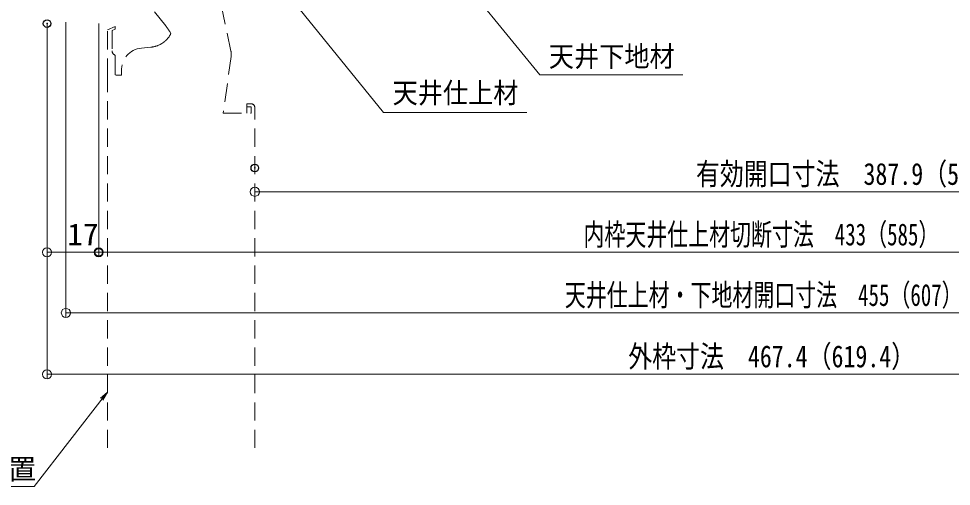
# Model space of a CAD drawing. Units: millimetres, scale not verified. Extents: x -601 to 613, y -416 to 416.
# Drawn here: x -312.9 to -6.1, y 41.1 to 194.9 of the extents above; entities that cross this region are included whole.
import ezdxf
from ezdxf.enums import TextEntityAlignment as Align

# ---------------------------------------------------------------- set-up
doc = ezdxf.new("R2010")
doc.units = ezdxf.units.MM
doc.header["$LTSCALE"] = 5
doc.header["$PDMODE"] = 32
doc.header["$PDSIZE"] = 2.5
doc.linetypes.add('DASHED1', pattern=[1.8, 1.2, -0.6])
for name, color, linetype, lineweight in [('0-8_0', 7, 'Continuous', 9), ('0-9_SUNPO', 4, 'Continuous', 9), ('1-8_sunpou', 1, 'Continuous', 9), ('2-1_③', 6, 'DASHED1', 9)]:
    doc.layers.add(name, color=color, linetype=linetype, lineweight=lineweight)
doc.layers.add('0-A_DEFPOINTS', color=7, linetype='Continuous')
doc.styles.add('ＭＳ ゴシック', font='')
doc.styles.get('ＭＳ ゴシック').set_extended_font_data('MS Gothic')

# ---------------------------------------------------------------- blocks, each defined once
blk = doc.blocks.new('_ORIGIN')
at = {"layer": '0-8_0', "color": 1}
blk.add_line((0, 0), (-5, 0), dxfattribs=at)
blk.add_circle((0, 0), 2.5, dxfattribs=at)
blk = doc.blocks.new('_OPEN')
at = {"layer": '0-8_0'}
blk.add_line((0, 0), (-5, 0), dxfattribs=at)
blk.add_lwpolyline([(-5, 0.833), (0, 0), (-5, -0.833)], dxfattribs=at)

msp = doc.modelspace()

# ---------------------------------------------------------------- linework, layer by layer
at = {"layer": '0-9_SUNPO', "color": 1}
for p, q in [((-303.604, 193.263), (-303.604, 116.549)), ((-286.604, 193.163), (-286.604, 116.549)), ((-300.604, 118.049), (-289.604, 118.049))]:
    msp.add_line(p, q, dxfattribs=at)
at = {"layer": '0-A_DEFPOINTS'}
for p in [(-303.604, 193.263), (-235.258, 145.781), (-286.604, 118.049)]:
    msp.add_point(p, dxfattribs=at)
at = {"layer": '1-8_sunpou'}
for p, q in [((-297.404, 193.763), (-297.404, 96.633)), ((-286.604, 193.263), (-286.604, 116.549)), ((-303.604, 187.263), (-303.604, 76.454)), ((-235.258, 139.781), (-235.258, 136.454)), ((-232.258, 137.954), (149.596, 137.954)), ((-283.604, 118.049), (143.796, 118.049)), ((-294.404, 98.133), (154.596, 98.133)), ((-300.604, 77.954), (160.796, 77.954))]:
    msp.add_line(p, q, dxfattribs=at)
at = {"layer": '1-8_sunpou', "color": 7}
for points in [[(-94.426, 176.365), (-141.531, 176.365), (-173.668, 215.722)], [(-145.83, 164.053), (-192.935, 164.053), (-225.076, 203.741)], [(-381.979, 41.09), (-307.815, 41.09), (-284.386, 71.305)]]:
    msp.add_lwpolyline(points, dxfattribs=at)
at = {"layer": '2-1_③'}
for p, q in [((-264.554, 192.478), (-284.268, 217.225)), ((-243.099, 184.23), (-250.132, 217.191)), ((-283.757, 191.247), (-281.177, 192.279)), ((-283.757, 175.768), (-283.757, 191.247)), ((-281.177, 191.39), (-282.209, 190.977)), ((-282.209, 190.977), (-282.209, 184.348)), ((-281.177, 192.279), (-281.177, 191.39)), ((-272.553, 185.213), (-269.47, 185.493)), ((-281.177, 182.888), (-281.177, 181.856)), ((-281.177, 180.412), (-281.177, 181.856)), ((-243.035, 182.444), (-245.621, 163.798)), ((-281.177, 180.412), (-281.177, 179.38)), ((-281.177, 176.403), (-281.177, 179.38)), ((-283.757, 53.714), (-283.757, 175.768)), ((-281.177, 176.403), (-280.879, 176.284)), ((-280.879, 176.284), (-279.114, 176.284)), ((-279.114, 177.832), (-279.114, 176.284)), ((-237.838, 166.894), (-236.496, 166.894)), ((-237.838, 165.862), (-237.838, 166.894)), ((-236.496, 165.862), (-237.838, 165.862)), ((-237.838, 163.798), (-237.838, 165.862)), ((-236.496, 163.798), (-236.496, 165.862)), ((-245.621, 163.798), (-236.496, 163.798)), ((-235.258, 165.656), (-235.258, 163.489)), ((-235.258, 53.714), (-235.258, 163.489))]:
    msp.add_line(p, q, dxfattribs=at)
for points in [[(-265.177, 187.177), (-265.199, 187.16), (-265.221, 187.144), (-265.243, 187.127), (-265.265, 187.11), (-265.287, 187.094), (-265.309, 187.078), (-265.331, 187.061), (-265.353, 187.045), (-265.376, 187.029), (-265.398, 187.012), (-265.421, 186.996), (-265.443, 186.98), (-265.466, 186.964), (-265.489, 186.948), (-265.512, 186.932), (-265.535, 186.916), (-265.558, 186.901), (-265.581, 186.885), (-265.604, 186.869), (-265.627, 186.854), (-265.65, 186.838), (-265.674, 186.823), (-265.697, 186.807), (-265.721, 186.792), (-265.744, 186.777), (-265.768, 186.762), (-265.791, 186.746), (-265.815, 186.731), (-265.839, 186.716), (-265.863, 186.702), (-265.886, 186.687), (-265.91, 186.672), (-265.934, 186.657), (-265.958, 186.643), (-265.983, 186.628), (-266.007, 186.614), (-266.031, 186.6), (-266.055, 186.585), (-266.079, 186.571)], [(-264.435, 187.824), (-264.451, 187.808), (-264.468, 187.792), (-264.484, 187.776), (-264.501, 187.76), (-264.517, 187.744), (-264.534, 187.728), (-264.551, 187.712), (-264.568, 187.696), (-264.585, 187.68), (-264.602, 187.664), (-264.619, 187.648), (-264.637, 187.632), (-264.655, 187.615), (-264.673, 187.599), (-264.691, 187.582), (-264.71, 187.566), (-264.728, 187.549), (-264.747, 187.532), (-264.766, 187.515), (-264.785, 187.498), (-264.805, 187.482), (-264.825, 187.465), (-264.844, 187.448), (-264.864, 187.431), (-264.884, 187.413), (-264.905, 187.396), (-264.925, 187.379), (-264.945, 187.362), (-264.966, 187.345), (-264.987, 187.328), (-265.007, 187.311), (-265.028, 187.294), (-265.049, 187.278), (-265.07, 187.261), (-265.092, 187.244), (-265.113, 187.227), (-265.134, 187.21), (-265.156, 187.194), (-265.177, 187.177)], [(-266.079, 186.571), (-266.104, 186.557), (-266.128, 186.543), (-266.153, 186.53), (-266.177, 186.516), (-266.202, 186.502), (-266.227, 186.489), (-266.251, 186.475), (-266.276, 186.462), (-266.301, 186.448), (-266.326, 186.435), (-266.35, 186.422), (-266.375, 186.408)]]:
    msp.add_lwpolyline(points, dxfattribs=at)
for centre, radius, start, end in [((-279.081, 180.905), 18.574, 29.18389, 38.54317), ((-270.218, 193.714), 8.255, 314.47268, 332.96299), ((-280.662, 184.348), 1.548, 180, 250.52878), ((-271.899, 178.019), 7.223, 95.19735, 182.77742), ((-270.218, 193.714), 8.255, 275.19735, 297.74401), ((-248.145, 183.153), 5.16, 352.10323, 12.04336), ((-236.496, 165.656), 1.238, 0, 90)]:
    msp.add_arc(centre, radius, start, end, dxfattribs=at)

# ---------------------------------------------------------------- block references
at = {"layer": '0-9_SUNPO', "xscale": 0.6, "yscale": 0.6, "rotation": 180}
msp.add_blockref('_ORIGIN', (-303.604, 118.049), dxfattribs=at)
at = {"layer": '0-9_SUNPO', "xscale": 0.6, "yscale": 0.6}
msp.add_blockref('_ORIGIN', (-286.604, 118.049), dxfattribs=at)
at = {"layer": '1-8_sunpou', "xscale": 0.6, "yscale": 0.6}
for name, p, rotation in [('_ORIGIN', (-235.258, 137.954), 180), ('_ORIGIN', (-286.604, 118.049), 180), ('_ORIGIN', (-297.404, 98.133), 180), ('_ORIGIN', (-303.604, 77.954), 180), ('_OPEN', (-283.757, 72.083), 51.04431)]:
    msp.add_blockref(name, p, dxfattribs=dict(at, rotation=rotation))

# ---------------------------------------------------------------- texts
at = {"layer": '0-9_SUNPO', "color": 2, "style": 'ＭＳ ゴシック', "width": 1.05}
msp.add_text('17', height=7.221, dxfattribs=at).set_placement((-296.956, 118.161), align=Align.BOTTOM_LEFT)
at = {"layer": '1-8_sunpou', "color": 2, "style": 'ＭＳ ゴシック'}
for s, height, width, p in [('天井下地材', 6.745, 0.9, (-138.531, 177.091)), ('天井仕上材', 6.745, 0.9, (-189.935, 165.114)), ('有効開口寸法\u3000387.9（539.9）', 7.216, 0.8, (-90.151, 138.066)), ('内枠天井仕上材切断寸法\u3000433（585）', 7.216, 0.7, (-127.149, 118.161)), ('天井仕上材・下地材開口寸法\u3000455（607）', 7.216, 0.7, (-133.274, 98.245)), ('外枠寸法\u3000467.4（619.4）', 7.216, 0.8, (-112.424, 78.066))]:
    msp.add_text(s, height=height, dxfattribs=dict(at, width=width)).set_placement(p, align=Align.BOTTOM_LEFT)
msp.add_text('内枠90°開放位置', height=6.735, dxfattribs=at).set_placement((-374.848, 41.36), align=Align.BOTTOM_LEFT)

doc.saveas('drawing.dxf')
